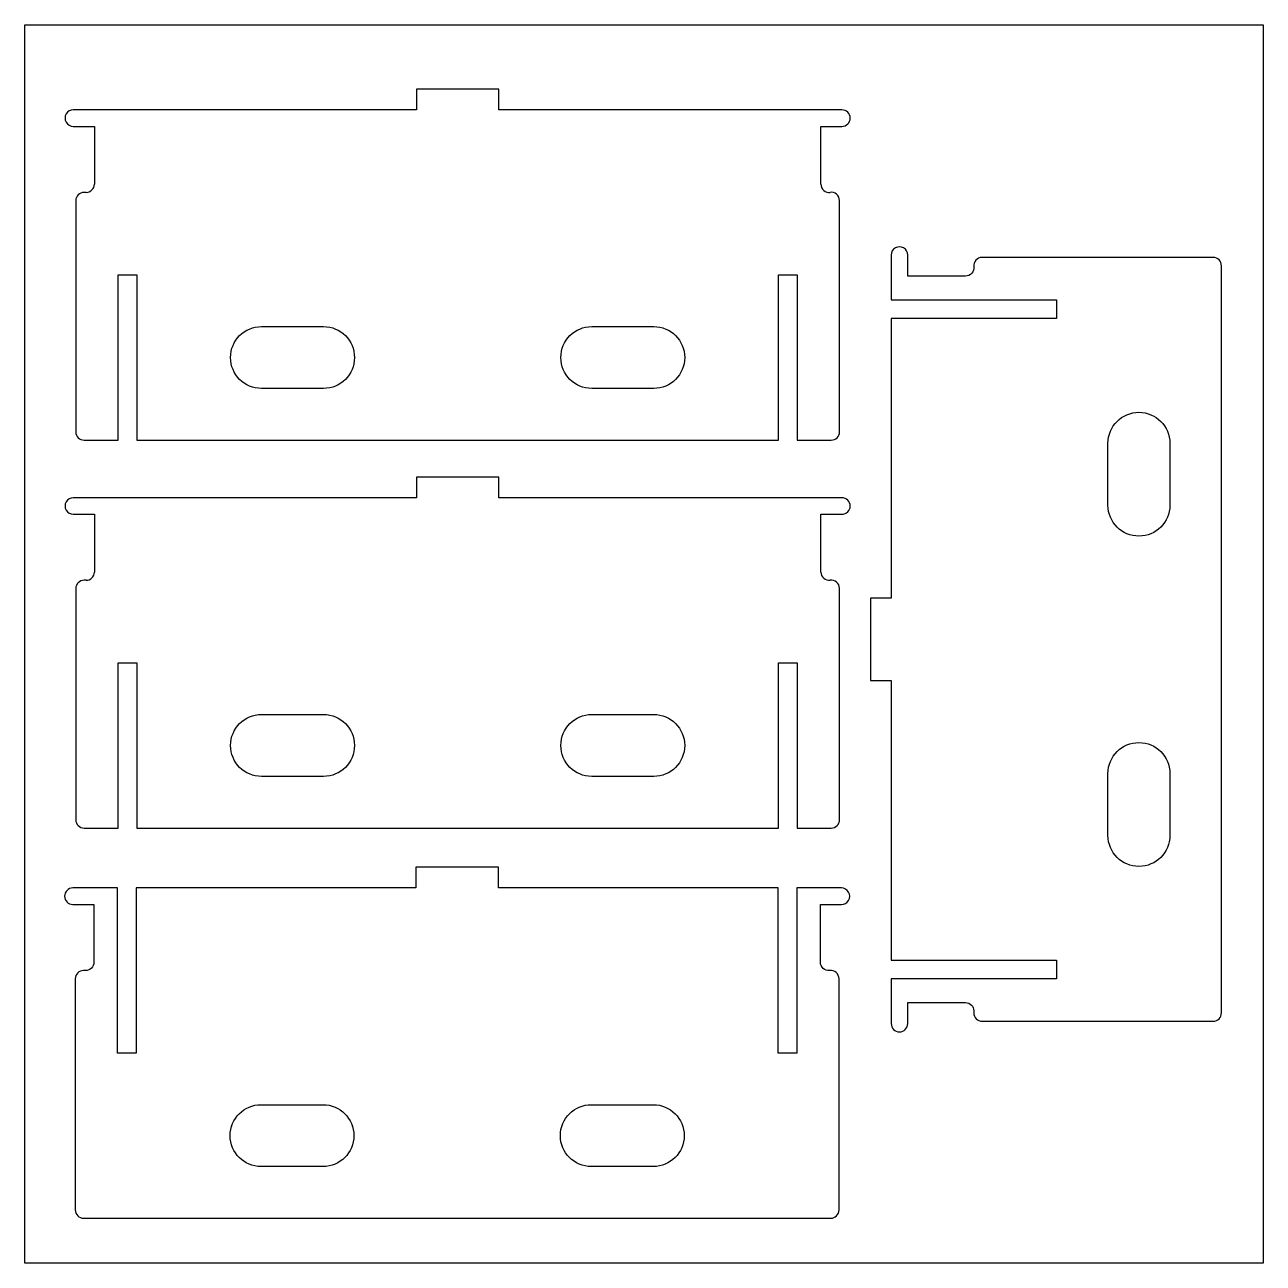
# Model space of a CAD drawing. Extents: x 3900 to 4200, y 2776 to 3076.
import ezdxf

# ---------------------------------------------------------------- set-up
doc = ezdxf.new("R2010")
doc.units = 0
doc.header["$LTSCALE"] = 10
doc.header["$MEASUREMENT"] = 0
doc.layers.get('0').update_dxf_attribs({"linetype": 'CONTINUOUS'})
doc.layers.add('A-DETL-___2', color=2, linetype='CONTINUOUS')
doc.layers.add('A-DETL-___4', color=4, linetype='CONTINUOUS')

# ---------------------------------------------------------------- blocks, each defined once
blk = doc.blocks.new('SUPPORT_2')
at = {"layer": 'A-DETL-___2'}
for points in [[(77.75, 80), (10, 80), (10, 85), (-10, 85), (-10, 80), (-77.75, 80), (-77.75, 40), (-82.25, 40), (-82.25, 80), (-93.09, 80, 0.999033), (-93.09, 76), (-88, 76), (-88, 62, -0.414214), (-90, 60), (-90.5, 60, 0.414214), (-92.5, 58), (-92.5, 2, 0.414214), (-90.5, 0), (90.5, 0, 0.414214), (92.5, 2), (92.5, 58, 0.45648), (90.25, 60.02, -0.451122), (88, 62), (88, 76), (93.09, 76, 1.000823), (93.09, 80), (82.25, 80), (82.25, 40), (77.75, 40)], [(-32.5, 12.5), (-47.5, 12.5, -1), (-47.5, 27.5), (-32.5, 27.5, -1)], [(32.5, 27.5), (47.5, 27.5, -1), (47.5, 12.5), (32.5, 12.5, -1)]]:
    blk.add_lwpolyline(points, format="xyb", close=True, dxfattribs=at)
blk = doc.blocks.new('SUPPORT_1')
at = {"layer": 'A-DETL-___2'}
for p, q in [((10, 85), (-10, 85)), ((-10, 85), (-10, 80)), ((10, 80), (10, 85)), ((-10, 80), (-93.1, 80)), ((93.09, 80), (10, 80)), ((-93.09, 76), (-88, 76)), ((-88, 76), (-88, 62)), ((88, 62), (88, 76)), ((88, 76), (93.1, 76)), ((-92.5, 58), (-92.5, 2)), ((-90, 60), (-90.5, 60)), ((92.5, 2), (92.5, 58.06)), ((-82.25, 0), (-82.25, 40)), ((-82.25, 40), (-77.75, 40)), ((-77.75, 40), (-77.75, 0)), ((77.75, 0), (77.75, 40)), ((77.75, 40), (82.25, 40)), ((82.25, 40), (82.25, 0)), ((-77.75, 0), (77.75, 0)), ((-90.5, 0), (-82.25, 0)), ((82.25, 0), (90.5, 0))]:
    blk.add_line(p, q, dxfattribs=at)
for points in [[(-32.5, 12.5), (-47.5, 12.5, -1), (-47.5, 27.5), (-32.5, 27.5, -1)], [(32.5, 27.5), (47.5, 27.5, -1), (47.5, 12.5), (32.5, 12.5, -1)]]:
    blk.add_lwpolyline(points, format="xyb", close=True, dxfattribs=at)
for centre, start, end in [((-93.1, 78), 90, 270.111), ((93.09, 78), 270.2183, 89.9739), ((-90, 62), 270, 0), ((90, 62), 180, 277.2433), ((90.5, 58.03), 0.8997, 97.1247), ((-90.5, 58), 90, 180), ((-90.5, 2), 180, 270), ((90.5, 2), 270, 0)]:
    blk.add_arc(centre, 2, start, end, dxfattribs=at)

msp = doc.modelspace()

# ---------------------------------------------------------------- linework, layer by layer
msp.add_lwpolyline([(3900.03, 3076.39), (4200.03, 3076.39), (4200.03, 2776.39), (3900.03, 2776.39)], close=True)

# ---------------------------------------------------------------- block references
for p in [(4004.89, 2975.78), (4004.89, 2881.81)]:
    msp.add_blockref('SUPPORT_1', p)
at = {"layer": 'A-DETL-___4', "rotation": 90}
msp.add_blockref('SUPPORT_2', (4189.92, 2927.51), dxfattribs=at)
at = {"layer": 'A-DETL-___4'}
msp.add_blockref('SUPPORT_2', (4004.77, 2787.29), dxfattribs=at)

doc.saveas('drawing.dxf')
